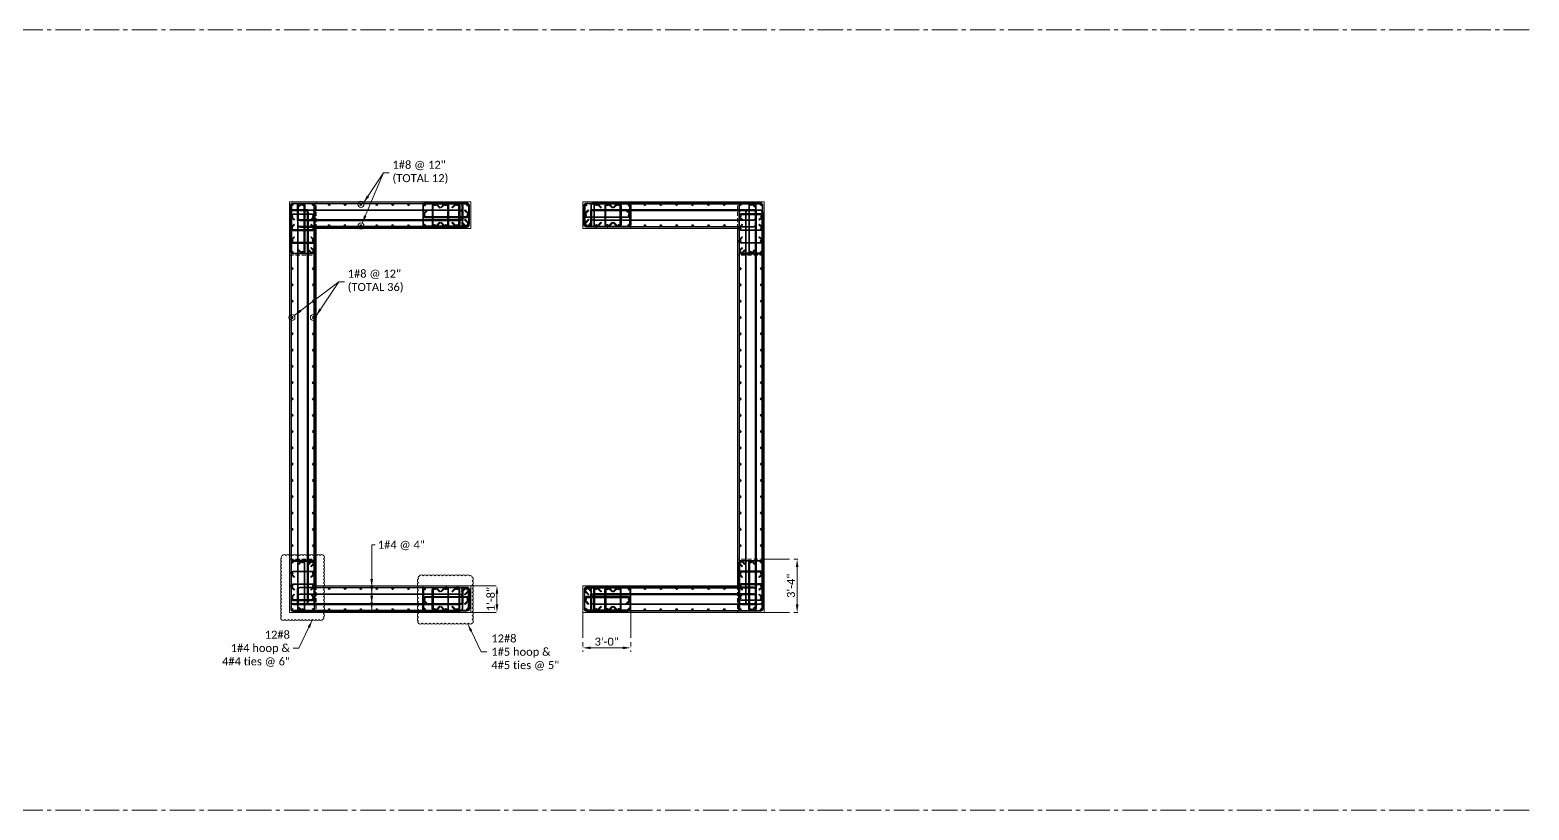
# Model space of a CAD drawing. Header units: inches. Extents: x -30573 to 11520, y -22457 to 4202.
# Drawn here: x 4007 to 5131, y 1275 to 1860 of the extents above; entities that cross this region are included whole.
import ezdxf

# ---------------------------------------------------------------- set-up
doc = ezdxf.new("R2010")
doc.units = ezdxf.units.IN
doc.header["$PDMODE"] = 35
doc.linetypes.add('CENTER2', pattern=[28.575, 19.05, -3.175, 3.175, -3.175])
doc.linetypes.add('HIDDEN2', pattern=[0.1875, 0.125, -0.0625])
doc.layers.get('Defpoints').update_dxf_attribs({"lineweight": 70})
for name, color, linetype, lineweight in [('ACERO1', 6, 'Continuous', 50), ('ACERO2', 5, 'Continuous', 30), ('ACERO3', 4, 'Continuous', 25), ('CONCRETO7', 8, 'Continuous', 9), ('Ejes', 8, 'CENTER2', 9), ('PROY', 8, 'HIDDEN2', 9), ('TEXTO', 1, 'Continuous', 13)]:
    doc.layers.add(name, color=color, linetype=linetype, lineweight=lineweight)
doc.styles.add('A3_32', font='calibri.ttf', dxfattribs={"height": 6})
doc.dimstyles.new('PONDERA3_32', dxfattribs={"dimscale": 0, "dimtxt": 6, "dimasz": 6, "dimexe": 1.25, "dimexo": 0.625, "dimgap": 1.5, "dimtad": 1, "dimdec": 1, "dimrnd": 0.5, "dimzin": 1, "dimdsep": 46, "dimlunit": 4, "dimtxsty": 'A3_32', "dimcen": 0.5, "dimse1": 1, "dimse2": 1, "dimclrd": 256, "dimclrt": 256, "dimadec": 1, "dimazin": 0, "dimtfac": 1, "dimtdec": 1, "dimtmove": 0, "dimatfit": 3, "dimfxl": 1, "dimfrac": 2, "dimlwd": 13, "dimarcsym": 0})

# ---------------------------------------------------------------- blocks, each defined once
blk = doc.blocks.new('*D1522')
at = {"layer": 'Defpoints', "color": 0, "transparency": 16777216}
for p in [(4357.6, 1442.7), (4357.6, 1422.7), (4357.6, 1422.7)]:
    blk.add_point(p, dxfattribs=at)
at = {"layer": 'TEXTO', "lineweight": 13, "transparency": 16777216}
blk.add_line((4357.6, 1436.7), (4357.6, 1428.7), dxfattribs=at)
at = {"layer": 'TEXTO', "transparency": 16777216}
for points in [[(4356.6, 1436.7), (4358.6, 1436.7), (4357.6, 1442.7)], [(4356.6, 1428.7), (4358.6, 1428.7), (4357.6, 1422.7)]]:
    blk.add_solid(points, dxfattribs=at)
at = {"layer": 'TEXTO', "transparency": 16777216, "insert": (4353, 1432.7), "char_height": 6, "attachment_point": 5, "rotation": 90, "style": 'A3_32'}
blk.add_mtext('1\'-8"', dxfattribs=at)
blk = doc.blocks.new('#7')
at = {"layer": 'ACERO1'}
h = blk.add_hatch(dxfattribs=at)
h.set_pattern_fill('ANSI31', color=256, scale=0.05)
h.set_pattern_definition([(45, (-2745.0489, 149.7394), (-0.1122532015, 0.1122532015), [])])
edge = h.paths.add_edge_path()
edge.add_arc((0, 0), 0.438, 0, 360)
blk.add_circle((0, 0), 0.438, dxfattribs=at)
blk = doc.blocks.new('*D1523')
at = {"layer": 'Defpoints', "color": 0, "transparency": 16777216}
for p in [(4582.7, 1462.7), (4582.7, 1422.7), (4582.7, 1422.7)]:
    blk.add_point(p, dxfattribs=at)
at = {"layer": 'TEXTO', "lineweight": 13, "transparency": 16777216}
blk.add_line((4582.7, 1456.7), (4582.7, 1428.7), dxfattribs=at)
at = {"layer": 'TEXTO', "transparency": 16777216}
for points in [[(4581.7, 1456.7), (4583.7, 1456.7), (4582.7, 1462.7)], [(4581.7, 1428.7), (4583.7, 1428.7), (4582.7, 1422.7)]]:
    blk.add_solid(points, dxfattribs=at)
at = {"layer": 'TEXTO', "transparency": 16777216, "insert": (4578.1, 1442.7), "char_height": 6, "attachment_point": 5, "rotation": 90, "style": 'A3_32'}
blk.add_mtext('3\'-4"', dxfattribs=at)
blk = doc.blocks.new('*D1524')
at = {"layer": 'Defpoints', "color": 0, "transparency": 16777216}
for p in [(4421.9, 1396.2), (4457.9, 1396.2), (4457.9, 1396.2)]:
    blk.add_point(p, dxfattribs=at)
at = {"layer": 'TEXTO', "lineweight": 13, "transparency": 16777216}
blk.add_line((4427.9, 1396.2), (4451.9, 1396.2), dxfattribs=at)
at = {"layer": 'TEXTO', "transparency": 16777216}
for points in [[(4427.9, 1397.2), (4427.9, 1395.2), (4421.9, 1396.2)], [(4451.9, 1397.2), (4451.9, 1395.2), (4457.9, 1396.2)]]:
    blk.add_solid(points, dxfattribs=at)
at = {"layer": 'TEXTO', "transparency": 16777216, "insert": (4439.9, 1400.8), "char_height": 6, "attachment_point": 5, "style": 'A3_32'}
blk.add_mtext('3\'-0"', dxfattribs=at)

msp = doc.modelspace()

# ---------------------------------------------------------------- linework, layer by layer
at = {"layer": 'ACERO2'}
for points in [[(4219.42, 1691.719), (4204.42, 1691.719, -0.41421356), (4202.92, 1693.219), (4202.92, 1728.219, -0.41421356), (4204.42, 1729.719), (4219.42, 1729.719, -0.41421356), (4220.92, 1728.219), (4220.92, 1693.219, -0.66817864), (4218.359, 1692.158), (4216.238, 1694.279), (4216.592, 1694.633), (4218.713, 1692.511, 0.66817864), (4220.42, 1693.219), (4220.42, 1728.219, 0.41421356), (4219.42, 1729.219), (4204.42, 1729.219, 0.41421356), (4203.42, 1728.219), (4203.42, 1693.219, 0.41421356), (4204.42, 1692.219), (4218.299, 1692.219)], [(4336.92, 1713.594), (4336.92, 1727.844, 0.41421356), (4335.045, 1729.719), (4303.795, 1729.719, 0.41421356), (4301.92, 1727.844), (4301.92, 1713.594, 0.41421356), (4303.795, 1711.719), (4335.045, 1711.719, 0.66817864), (4336.371, 1714.919), (4333.719, 1717.571), (4333.277, 1717.129), (4335.929, 1714.477, -1), (4334.161, 1712.71), (4331.509, 1715.361), (4331.068, 1714.919), (4333.643, 1712.344)], [(4335.045, 1712.344), (4303.795, 1712.344, -0.41421356), (4302.545, 1713.594), (4302.545, 1727.844, -0.41421356), (4303.795, 1729.094), (4335.045, 1729.094, -0.41421356), (4336.295, 1727.844), (4336.295, 1714.995)], [(4422.92, 1713.594), (4422.92, 1727.844, -0.41421356), (4424.795, 1729.719), (4456.045, 1729.719, -0.41421356), (4457.92, 1727.844), (4457.92, 1713.594, -0.41421356), (4456.045, 1711.719), (4424.795, 1711.719, -0.66817864), (4423.469, 1714.919), (4426.121, 1717.571), (4426.563, 1717.129), (4423.911, 1714.477, 1), (4425.679, 1712.71), (4428.331, 1715.361), (4428.773, 1714.919), (4426.197, 1712.344)], [(4424.795, 1712.344), (4456.045, 1712.344, 0.41421356), (4457.295, 1713.594), (4457.295, 1727.844, 0.41421356), (4456.045, 1729.094), (4424.795, 1729.094, 0.41421356), (4423.545, 1727.844), (4423.545, 1714.995)], [(4540.42, 1691.719), (4555.42, 1691.719, 0.41421356), (4556.92, 1693.219), (4556.92, 1728.219, 0.41421356), (4555.42, 1729.719), (4540.42, 1729.719, 0.41421356), (4538.92, 1728.219), (4538.92, 1693.219, 0.66817864), (4541.481, 1692.158), (4543.602, 1694.279), (4543.248, 1694.633), (4541.127, 1692.511, -0.66817864), (4539.42, 1693.219), (4539.42, 1728.219, -0.41421356), (4540.42, 1729.219), (4555.42, 1729.219, -0.41421356), (4556.42, 1728.219), (4556.42, 1693.219, -0.41421356), (4555.42, 1692.219), (4541.541, 1692.219)], [(4220.42, 1694.34), (4218.359, 1696.401), (4218.006, 1696.047), (4220.127, 1693.926, -0.19891237), (4220.42, 1693.219)], [(4539.42, 1694.34), (4541.481, 1696.401), (4541.834, 1696.047), (4539.713, 1693.926, 0.19891237), (4539.42, 1693.219)], [(4219.42, 1461.719), (4204.42, 1461.719, 0.41421356), (4202.92, 1460.219), (4202.92, 1425.219, 0.41421356), (4204.42, 1423.719), (4219.42, 1423.719, 0.41421356), (4220.92, 1425.219), (4220.92, 1460.219, 0.66817864), (4218.359, 1461.279), (4216.238, 1459.158), (4216.592, 1458.804), (4218.713, 1460.926, -0.66817864), (4220.42, 1460.219), (4220.42, 1425.219, -0.41421356), (4219.42, 1424.219), (4204.42, 1424.219, -0.41421356), (4203.42, 1425.219), (4203.42, 1460.219, -0.41421356), (4204.42, 1461.219), (4218.299, 1461.219)], [(4540.42, 1461.719), (4555.42, 1461.719, -0.41421356), (4556.92, 1460.219), (4556.92, 1425.219, -0.41421356), (4555.42, 1423.719), (4540.42, 1423.719, -0.41421356), (4538.92, 1425.219), (4538.92, 1460.219, -0.66817864), (4541.481, 1461.279), (4543.602, 1459.158), (4543.248, 1458.804), (4541.127, 1460.926, 0.66817864), (4539.42, 1460.219), (4539.42, 1425.219, 0.41421356), (4540.42, 1424.219), (4555.42, 1424.219, 0.41421356), (4556.42, 1425.219), (4556.42, 1460.219, 0.41421356), (4555.42, 1461.219), (4541.541, 1461.219)], [(4220.42, 1459.097), (4218.359, 1457.037), (4218.006, 1457.39), (4220.127, 1459.511, 0.19891237), (4220.42, 1460.219)], [(4539.42, 1459.097), (4541.481, 1457.037), (4541.834, 1457.39), (4539.713, 1459.511, -0.19891237), (4539.42, 1460.219)], [(4336.92, 1439.844), (4336.92, 1425.594, -0.41421356), (4335.045, 1423.719), (4303.795, 1423.719, -0.41421356), (4301.92, 1425.594), (4301.92, 1439.844, -0.41421356), (4303.795, 1441.719), (4335.045, 1441.719, -0.66817864), (4336.371, 1438.518), (4333.719, 1435.866), (4333.277, 1436.308), (4335.929, 1438.96, 1), (4334.161, 1440.727), (4331.509, 1438.076), (4331.068, 1438.518), (4333.643, 1441.094)], [(4335.045, 1441.094), (4303.795, 1441.094, 0.41421356), (4302.545, 1439.844), (4302.545, 1425.594, 0.41421356), (4303.795, 1424.344), (4335.045, 1424.344, 0.41421356), (4336.295, 1425.594), (4336.295, 1438.442)], [(4422.92, 1439.844), (4422.92, 1425.594, 0.41421356), (4424.795, 1423.719), (4456.045, 1423.719, 0.41421356), (4457.92, 1425.594), (4457.92, 1439.844, 0.41421356), (4456.045, 1441.719), (4424.795, 1441.719, 0.66817864), (4423.469, 1438.518), (4426.121, 1435.866), (4426.563, 1436.308), (4423.911, 1438.96, -1), (4425.679, 1440.727), (4428.331, 1438.076), (4428.773, 1438.518), (4426.197, 1441.094)], [(4424.795, 1441.094), (4456.045, 1441.094, -0.41421356), (4457.295, 1439.844), (4457.295, 1425.594, -0.41421356), (4456.045, 1424.344), (4424.795, 1424.344, -0.41421356), (4423.545, 1425.594), (4423.545, 1438.442)]]:
    msp.add_lwpolyline(points, format="xyb", dxfattribs=at)
for points in [[(4205.834, 1717.339), (4205.481, 1716.985), (4203.359, 1719.107, -0.66817864), (4204.42, 1721.667), (4219.42, 1721.667, -0.66817864), (4220.481, 1719.107), (4218.359, 1716.985), (4218.006, 1717.339), (4220.127, 1719.46, 0.66817864), (4219.42, 1721.167), (4204.42, 1721.167, 0.66817864), (4203.713, 1719.46)], [(4209.092, 1726.804), (4208.738, 1727.158), (4210.859, 1729.279, -0.66817864), (4213.42, 1728.219), (4213.42, 1693.218, -0.66817864), (4210.859, 1692.158), (4208.738, 1694.279), (4209.092, 1694.633), (4211.213, 1692.511, 0.66817864), (4212.92, 1693.218), (4212.92, 1728.219, 0.66817864), (4211.213, 1728.926)], [(4305.563, 1724.254), (4305.121, 1724.696), (4302.469, 1722.044, 0.66817864), (4303.795, 1718.844), (4335.052, 1718.844, 0.66817864), (4336.378, 1722.044), (4333.726, 1724.696), (4333.284, 1724.254), (4335.936, 1721.602, -0.66817864), (4335.052, 1719.469), (4303.795, 1719.469, -0.66817864), (4302.911, 1721.602)], [(4314.556, 1726.076), (4314.998, 1726.518), (4312.346, 1729.169, 0.66817864), (4309.145, 1727.844), (4309.145, 1713.594, 0.66817864), (4312.346, 1712.268), (4314.998, 1714.919), (4314.556, 1715.361), (4311.904, 1712.71, -0.66817864), (4309.77, 1713.594), (4309.77, 1727.844, -0.66817864), (4311.904, 1728.727)], [(4315.884, 1726.076), (4315.443, 1726.518), (4318.094, 1729.169, -0.66817864), (4321.295, 1727.844), (4321.295, 1713.594, -0.66817864), (4318.094, 1712.268), (4315.443, 1714.919), (4315.884, 1715.361), (4318.536, 1712.71, 0.66817864), (4320.67, 1713.594), (4320.67, 1727.844, 0.66817864), (4318.536, 1728.727)], [(4324.284, 1726.076), (4323.842, 1726.518), (4326.494, 1729.169, -0.66817864), (4329.695, 1727.844), (4329.695, 1713.594, -0.66817864), (4326.494, 1712.268), (4323.842, 1714.919), (4324.284, 1715.361), (4326.936, 1712.71, 0.66817864), (4329.07, 1713.594), (4329.07, 1727.844, 0.66817864), (4326.936, 1728.727)], [(4454.277, 1724.254), (4454.719, 1724.696), (4457.371, 1722.044, -0.66817864), (4456.045, 1718.844), (4424.788, 1718.844, -0.66817864), (4423.462, 1722.044), (4426.114, 1724.696), (4426.556, 1724.254), (4423.904, 1721.602, 0.66817864), (4424.788, 1719.469), (4456.045, 1719.469, 0.66817864), (4456.929, 1721.602)], [(4435.556, 1726.076), (4435.998, 1726.518), (4433.346, 1729.169, 0.66817864), (4430.145, 1727.844), (4430.145, 1713.594, 0.66817864), (4433.346, 1712.268), (4435.998, 1714.919), (4435.556, 1715.361), (4432.904, 1712.71, -0.66817864), (4430.77, 1713.594), (4430.77, 1727.844, -0.66817864), (4432.904, 1728.727)], [(4443.956, 1726.076), (4444.398, 1726.518), (4441.746, 1729.169, 0.66817864), (4438.545, 1727.844), (4438.545, 1713.594, 0.66817864), (4441.746, 1712.268), (4444.398, 1714.919), (4443.956, 1715.361), (4441.304, 1712.71, -0.66817864), (4439.17, 1713.594), (4439.17, 1727.844, -0.66817864), (4441.304, 1728.727)], [(4445.284, 1726.076), (4444.842, 1726.518), (4447.494, 1729.169, -0.66817864), (4450.695, 1727.844), (4450.695, 1713.594, -0.66817864), (4447.494, 1712.268), (4444.842, 1714.919), (4445.284, 1715.361), (4447.936, 1712.71, 0.66817864), (4450.07, 1713.594), (4450.07, 1727.844, 0.66817864), (4447.936, 1728.727)], [(4554.006, 1717.339), (4554.359, 1716.985), (4556.481, 1719.107, 0.66817864), (4555.42, 1721.667), (4540.42, 1721.667, 0.66817864), (4539.359, 1719.107), (4541.481, 1716.985), (4541.834, 1717.339), (4539.713, 1719.46, -0.66817864), (4540.42, 1721.167), (4555.42, 1721.167, -0.66817864), (4556.127, 1719.46)], [(4550.748, 1726.804), (4551.102, 1727.158), (4548.981, 1729.279, 0.66817864), (4546.42, 1728.219), (4546.42, 1693.218, 0.66817864), (4548.981, 1692.158), (4551.102, 1694.279), (4550.748, 1694.633), (4548.627, 1692.511, -0.66817864), (4546.92, 1693.218), (4546.92, 1728.219, -0.66817864), (4548.627, 1728.926)], [(4205.834, 1713.547), (4205.481, 1713.901), (4203.359, 1711.779, 0.66817864), (4204.42, 1709.219), (4219.42, 1709.219, 0.66817864), (4220.481, 1711.779), (4218.359, 1713.901), (4218.006, 1713.547), (4220.127, 1711.426, -0.66817864), (4219.42, 1709.719), (4204.42, 1709.719, -0.66817864), (4203.713, 1711.426)], [(4554.006, 1713.547), (4554.359, 1713.901), (4556.481, 1711.779, -0.66817864), (4555.42, 1709.219), (4540.42, 1709.219, -0.66817864), (4539.359, 1711.779), (4541.481, 1713.901), (4541.834, 1713.547), (4539.713, 1711.426, 0.66817864), (4540.42, 1709.719), (4555.42, 1709.719, 0.66817864), (4556.127, 1711.426)], [(4205.834, 1704.098), (4205.481, 1704.452), (4203.359, 1702.33, 0.66817864), (4204.42, 1699.77), (4219.42, 1699.77, 0.66817864), (4220.481, 1702.33), (4218.359, 1704.452), (4218.006, 1704.098), (4220.127, 1701.977, -0.66817864), (4219.42, 1700.27), (4204.42, 1700.27, -0.66817864), (4203.713, 1701.977)], [(4554.006, 1704.098), (4554.359, 1704.452), (4556.481, 1702.33, -0.66817864), (4555.42, 1699.77), (4540.42, 1699.77, -0.66817864), (4539.359, 1702.33), (4541.481, 1704.452), (4541.834, 1704.098), (4539.713, 1701.977, 0.66817864), (4540.42, 1700.27), (4555.42, 1700.27, 0.66817864), (4556.127, 1701.977)], [(4209.092, 1426.633), (4208.738, 1426.279), (4210.859, 1424.158, 0.66817864), (4213.42, 1425.219), (4213.42, 1460.219, 0.66817864), (4210.859, 1461.279), (4208.738, 1459.158), (4209.092, 1458.804), (4211.213, 1460.926, -0.66817864), (4212.92, 1460.219), (4212.92, 1425.219, -0.66817864), (4211.213, 1424.511)], [(4550.748, 1426.633), (4551.102, 1426.279), (4548.981, 1424.158, -0.66817864), (4546.42, 1425.219), (4546.42, 1460.219, -0.66817864), (4548.981, 1461.279), (4551.102, 1459.158), (4550.748, 1458.804), (4548.627, 1460.926, 0.66817864), (4546.92, 1460.219), (4546.92, 1425.219, 0.66817864), (4548.627, 1424.511)], [(4205.834, 1449.339), (4205.481, 1448.985), (4203.359, 1451.107, -0.66817864), (4204.42, 1453.667), (4219.42, 1453.667, -0.66817864), (4220.481, 1451.107), (4218.359, 1448.985), (4218.006, 1449.339), (4220.127, 1451.46, 0.66817864), (4219.42, 1453.167), (4204.42, 1453.167, 0.66817864), (4203.713, 1451.46)], [(4554.006, 1449.339), (4554.359, 1448.985), (4556.481, 1451.107, 0.66817864), (4555.42, 1453.667), (4540.42, 1453.667, 0.66817864), (4539.359, 1451.107), (4541.481, 1448.985), (4541.834, 1449.339), (4539.713, 1451.46, -0.66817864), (4540.42, 1453.167), (4555.42, 1453.167, -0.66817864), (4556.127, 1451.46)], [(4205.834, 1439.89), (4205.481, 1439.537), (4203.359, 1441.658, -0.66817864), (4204.42, 1444.219), (4219.42, 1444.219, -0.66817864), (4220.481, 1441.658), (4218.359, 1439.537), (4218.006, 1439.89), (4220.127, 1442.011, 0.66817864), (4219.42, 1443.719), (4204.42, 1443.719, 0.66817864), (4203.713, 1442.011)], [(4314.556, 1427.361), (4314.998, 1426.919), (4312.346, 1424.268, -0.66817864), (4309.145, 1425.594), (4309.145, 1439.844, -0.66817864), (4312.346, 1441.169), (4314.998, 1438.518), (4314.556, 1438.076), (4311.904, 1440.727, 0.66817864), (4309.77, 1439.844), (4309.77, 1425.594, 0.66817864), (4311.904, 1424.71)], [(4315.884, 1427.361), (4315.443, 1426.919), (4318.094, 1424.268, 0.66817864), (4321.295, 1425.594), (4321.295, 1439.844, 0.66817864), (4318.094, 1441.169), (4315.443, 1438.518), (4315.884, 1438.076), (4318.536, 1440.727, -0.66817864), (4320.67, 1439.844), (4320.67, 1425.594, -0.66817864), (4318.536, 1424.71)], [(4324.284, 1427.361), (4323.842, 1426.919), (4326.494, 1424.268, 0.66817864), (4329.695, 1425.594), (4329.695, 1439.844, 0.66817864), (4326.494, 1441.169), (4323.842, 1438.518), (4324.284, 1438.076), (4326.936, 1440.727, -0.66817864), (4329.07, 1439.844), (4329.07, 1425.594, -0.66817864), (4326.936, 1424.71)], [(4435.556, 1427.361), (4435.998, 1426.919), (4433.346, 1424.268, -0.66817864), (4430.145, 1425.594), (4430.145, 1439.844, -0.66817864), (4433.346, 1441.169), (4435.998, 1438.518), (4435.556, 1438.076), (4432.904, 1440.727, 0.66817864), (4430.77, 1439.844), (4430.77, 1425.594, 0.66817864), (4432.904, 1424.71)], [(4443.956, 1427.361), (4444.398, 1426.919), (4441.746, 1424.268, -0.66817864), (4438.545, 1425.594), (4438.545, 1439.844, -0.66817864), (4441.746, 1441.169), (4444.398, 1438.518), (4443.956, 1438.076), (4441.304, 1440.727, 0.66817864), (4439.17, 1439.844), (4439.17, 1425.594, 0.66817864), (4441.304, 1424.71)], [(4445.284, 1427.361), (4444.842, 1426.919), (4447.494, 1424.268, 0.66817864), (4450.695, 1425.594), (4450.695, 1439.844, 0.66817864), (4447.494, 1441.169), (4444.842, 1438.518), (4445.284, 1438.076), (4447.936, 1440.727, -0.66817864), (4450.07, 1439.844), (4450.07, 1425.594, -0.66817864), (4447.936, 1424.71)], [(4554.006, 1439.89), (4554.359, 1439.537), (4556.481, 1441.658, 0.66817864), (4555.42, 1444.219), (4540.42, 1444.219, 0.66817864), (4539.359, 1441.658), (4541.481, 1439.537), (4541.834, 1439.89), (4539.713, 1442.011, -0.66817864), (4540.42, 1443.719), (4555.42, 1443.719, -0.66817864), (4556.127, 1442.011)], [(4205.834, 1436.098), (4205.481, 1436.452), (4203.359, 1434.33, 0.66817864), (4204.42, 1431.77), (4219.42, 1431.77, 0.66817864), (4220.481, 1434.33), (4218.359, 1436.452), (4218.006, 1436.098), (4220.127, 1433.977, -0.66817864), (4219.42, 1432.27), (4204.42, 1432.27, -0.66817864), (4203.713, 1433.977)], [(4305.563, 1429.183), (4305.121, 1428.741), (4302.469, 1431.393, -0.66817864), (4303.795, 1434.594), (4335.052, 1434.594, -0.66817864), (4336.378, 1431.393), (4333.726, 1428.741), (4333.284, 1429.183), (4335.936, 1431.835, 0.66817864), (4335.052, 1433.969), (4303.795, 1433.969, 0.66817864), (4302.911, 1431.835)], [(4454.277, 1429.183), (4454.719, 1428.741), (4457.371, 1431.393, 0.66817864), (4456.045, 1434.594), (4424.788, 1434.594, 0.66817864), (4423.462, 1431.393), (4426.114, 1428.741), (4426.556, 1429.183), (4423.904, 1431.835, -0.66817864), (4424.788, 1433.969), (4456.045, 1433.969, -0.66817864), (4456.929, 1431.835)], [(4554.006, 1436.098), (4554.359, 1436.452), (4556.481, 1434.33, -0.66817864), (4555.42, 1431.77), (4540.42, 1431.77, -0.66817864), (4539.359, 1434.33), (4541.481, 1436.452), (4541.834, 1436.098), (4539.713, 1433.977, 0.66817864), (4540.42, 1432.27), (4555.42, 1432.27, 0.66817864), (4556.127, 1433.977)]]:
    msp.add_lwpolyline(points, format="xyb", close=True, dxfattribs=at)
at = {"layer": 'ACERO3'}
for points in [[(4210.92, 1724.719), (4204.92, 1724.719, 0.41421356), (4202.92, 1722.719), (4202.92, 1430.719, 0.41421356), (4204.92, 1428.719), (4210.92, 1428.719), (4210.92, 1429.219), (4204.92, 1429.219, -0.41421356), (4203.42, 1430.719), (4203.42, 1722.719, -0.41421356), (4204.92, 1724.219), (4210.92, 1724.219)], [(4207.92, 1721.719), (4207.92, 1727.719, -0.41421356), (4209.92, 1729.719), (4329.92, 1729.719, -0.41421356), (4331.92, 1727.719), (4331.92, 1721.719), (4331.42, 1721.719), (4331.42, 1727.719, 0.41421356), (4329.92, 1729.219), (4209.92, 1729.219, 0.41421356), (4208.42, 1727.719), (4208.42, 1721.719)], [(4207.92, 1724.719), (4207.92, 1718.719, 0.41421356), (4209.92, 1716.719), (4329.92, 1716.719, 0.41421356), (4331.92, 1718.719), (4331.92, 1724.719), (4331.42, 1724.719), (4331.42, 1718.719, -0.41421356), (4329.92, 1717.219), (4209.92, 1717.219, -0.41421356), (4208.42, 1718.719), (4208.42, 1724.719)], [(4207.92, 1716.719), (4207.92, 1722.719, -0.41421356), (4209.92, 1724.719), (4329.92, 1724.719, -0.41421356), (4331.92, 1722.719), (4331.92, 1716.719), (4331.42, 1716.719), (4331.42, 1722.719, 0.41421356), (4329.92, 1724.219), (4209.92, 1724.219, 0.41421356), (4208.42, 1722.719), (4208.42, 1716.719)], [(4215.92, 1724.719), (4209.92, 1724.719, 0.41421356), (4207.92, 1722.719), (4207.92, 1430.719, 0.41421356), (4209.92, 1428.719), (4215.92, 1428.719), (4215.92, 1429.219), (4209.92, 1429.219, -0.41421356), (4208.42, 1430.719), (4208.42, 1722.719, -0.41421356), (4209.92, 1724.219), (4215.92, 1724.219)], [(4207.92, 1724.719), (4213.92, 1724.719, -0.41421356), (4215.92, 1722.719), (4215.92, 1430.719, -0.41421356), (4213.92, 1428.719), (4207.92, 1428.719), (4207.92, 1429.219), (4213.92, 1429.219, 0.41421356), (4215.42, 1430.719), (4215.42, 1722.719, 0.41421356), (4213.92, 1724.219), (4207.92, 1724.219)], [(4212.92, 1724.719), (4218.92, 1724.719, -0.41421356), (4220.92, 1722.719), (4220.92, 1430.719, -0.41421356), (4218.92, 1428.719), (4212.92, 1428.719), (4212.92, 1429.219), (4218.92, 1429.219, 0.41421356), (4220.42, 1430.719), (4220.42, 1722.719, 0.41421356), (4218.92, 1724.219), (4212.92, 1724.219)], [(4551.92, 1721.719), (4551.92, 1727.719, 0.41421356), (4549.92, 1729.719), (4429.92, 1729.719, 0.41421356), (4427.92, 1727.719), (4427.92, 1721.719), (4428.42, 1721.719), (4428.42, 1727.719, -0.41421356), (4429.92, 1729.219), (4549.92, 1729.219, -0.41421356), (4551.42, 1727.719), (4551.42, 1721.719)], [(4551.92, 1716.719), (4551.92, 1722.719, 0.41421356), (4549.92, 1724.719), (4429.92, 1724.719, 0.41421356), (4427.92, 1722.719), (4427.92, 1716.719), (4428.42, 1716.719), (4428.42, 1722.719, -0.41421356), (4429.92, 1724.219), (4549.92, 1724.219, -0.41421356), (4551.42, 1722.719), (4551.42, 1716.719)], [(4551.92, 1724.719), (4551.92, 1718.719, -0.41421356), (4549.92, 1716.719), (4429.92, 1716.719, -0.41421356), (4427.92, 1718.719), (4427.92, 1724.719), (4428.42, 1724.719), (4428.42, 1718.719, 0.41421356), (4429.92, 1717.219), (4549.92, 1717.219, 0.41421356), (4551.42, 1718.719), (4551.42, 1724.719)], [(4546.92, 1724.719), (4540.92, 1724.719, 0.41421356), (4538.92, 1722.719), (4538.92, 1430.719, 0.41421356), (4540.92, 1428.719), (4546.92, 1428.719), (4546.92, 1429.219), (4540.92, 1429.219, -0.41421356), (4539.42, 1430.719), (4539.42, 1722.719, -0.41421356), (4540.92, 1724.219), (4546.92, 1724.219)], [(4551.92, 1724.719), (4545.92, 1724.719, 0.41421356), (4543.92, 1722.719), (4543.92, 1430.719, 0.41421356), (4545.92, 1428.719), (4551.92, 1428.719), (4551.92, 1429.219), (4545.92, 1429.219, -0.41421356), (4544.42, 1430.719), (4544.42, 1722.719, -0.41421356), (4545.92, 1724.219), (4551.92, 1724.219)], [(4543.92, 1724.719), (4549.92, 1724.719, -0.41421356), (4551.92, 1722.719), (4551.92, 1430.719, -0.41421356), (4549.92, 1428.719), (4543.92, 1428.719), (4543.92, 1429.219), (4549.92, 1429.219, 0.41421356), (4551.42, 1430.719), (4551.42, 1722.719, 0.41421356), (4549.92, 1724.219), (4543.92, 1724.219)], [(4548.92, 1724.719), (4554.92, 1724.719, -0.41421356), (4556.92, 1722.719), (4556.92, 1430.719, -0.41421356), (4554.92, 1428.719), (4548.92, 1428.719), (4548.92, 1429.219), (4554.92, 1429.219, 0.41421356), (4556.42, 1430.719), (4556.42, 1722.719, 0.41421356), (4554.92, 1724.219), (4548.92, 1724.219)], [(4207.92, 1719.719), (4207.92, 1713.719, 0.41421356), (4209.92, 1711.719), (4329.92, 1711.719, 0.41421356), (4331.92, 1713.719), (4331.92, 1719.719), (4331.42, 1719.719), (4331.42, 1713.719, -0.41421356), (4329.92, 1712.219), (4209.92, 1712.219, -0.41421356), (4208.42, 1713.719), (4208.42, 1719.719)], [(4551.92, 1719.719), (4551.92, 1713.719, -0.41421356), (4549.92, 1711.719), (4429.92, 1711.719, -0.41421356), (4427.92, 1713.719), (4427.92, 1719.719), (4428.42, 1719.719), (4428.42, 1713.719, 0.41421356), (4429.92, 1712.219), (4549.92, 1712.219, 0.41421356), (4551.42, 1713.719), (4551.42, 1719.719)], [(4207.92, 1433.719), (4207.92, 1439.719, -0.41421356), (4209.92, 1441.719), (4329.92, 1441.719, -0.41421356), (4331.92, 1439.719), (4331.92, 1433.719), (4331.42, 1433.719), (4331.42, 1439.719, 0.41421356), (4329.92, 1441.219), (4209.92, 1441.219, 0.41421356), (4208.42, 1439.719), (4208.42, 1433.719)], [(4551.92, 1433.719), (4551.92, 1439.719, 0.41421356), (4549.92, 1441.719), (4429.92, 1441.719, 0.41421356), (4427.92, 1439.719), (4427.92, 1433.719), (4428.42, 1433.719), (4428.42, 1439.719, -0.41421356), (4429.92, 1441.219), (4549.92, 1441.219, -0.41421356), (4551.42, 1439.719), (4551.42, 1433.719)], [(4207.92, 1428.719), (4207.92, 1434.719, -0.41421356), (4209.92, 1436.719), (4329.92, 1436.719, -0.41421356), (4331.92, 1434.719), (4331.92, 1428.719), (4331.42, 1428.719), (4331.42, 1434.719, 0.41421356), (4329.92, 1436.219), (4209.92, 1436.219, 0.41421356), (4208.42, 1434.719), (4208.42, 1428.719)], [(4207.92, 1436.719), (4207.92, 1430.719, 0.41421356), (4209.92, 1428.719), (4329.92, 1428.719, 0.41421356), (4331.92, 1430.719), (4331.92, 1436.719), (4331.42, 1436.719), (4331.42, 1430.719, -0.41421356), (4329.92, 1429.219), (4209.92, 1429.219, -0.41421356), (4208.42, 1430.719), (4208.42, 1436.719)], [(4207.92, 1431.719), (4207.92, 1425.719, 0.41421356), (4209.92, 1423.719), (4329.92, 1423.719, 0.41421356), (4331.92, 1425.719), (4331.92, 1431.719), (4331.42, 1431.719), (4331.42, 1425.719, -0.41421356), (4329.92, 1424.219), (4209.92, 1424.219, -0.41421356), (4208.42, 1425.719), (4208.42, 1431.719)], [(4551.92, 1428.719), (4551.92, 1434.719, 0.41421356), (4549.92, 1436.719), (4429.92, 1436.719, 0.41421356), (4427.92, 1434.719), (4427.92, 1428.719), (4428.42, 1428.719), (4428.42, 1434.719, -0.41421356), (4429.92, 1436.219), (4549.92, 1436.219, -0.41421356), (4551.42, 1434.719), (4551.42, 1428.719)], [(4551.92, 1436.719), (4551.92, 1430.719, -0.41421356), (4549.92, 1428.719), (4429.92, 1428.719, -0.41421356), (4427.92, 1430.719), (4427.92, 1436.719), (4428.42, 1436.719), (4428.42, 1430.719, 0.41421356), (4429.92, 1429.219), (4549.92, 1429.219, 0.41421356), (4551.42, 1430.719), (4551.42, 1436.719)], [(4551.92, 1431.719), (4551.92, 1425.719, -0.41421356), (4549.92, 1423.719), (4429.92, 1423.719, -0.41421356), (4427.92, 1425.719), (4427.92, 1431.719), (4428.42, 1431.719), (4428.42, 1425.719, 0.41421356), (4429.92, 1424.219), (4549.92, 1424.219, 0.41421356), (4551.42, 1425.719), (4551.42, 1431.719)]]:
    msp.add_lwpolyline(points, format="xyb", close=True, dxfattribs=at)
at = {"layer": 'CONCRETO7'}
for points in [[(4337.92, 1442.719), (4221.92, 1442.719), (4221.92, 1710.719), (4337.92, 1710.719), (4337.92, 1730.719), (4201.92, 1730.719), (4201.92, 1422.719), (4337.92, 1422.719)], [(4421.92, 1442.719), (4537.92, 1442.719), (4537.92, 1710.719), (4421.92, 1710.719), (4421.92, 1730.719), (4557.92, 1730.719), (4557.92, 1422.719), (4421.92, 1422.719)]]:
    msp.add_lwpolyline(points, close=True, dxfattribs=at)
at = {"layer": 'Ejes'}
for p, q in [((5131.474, 1859.559), (3282.428, 1859.559)), ((4557.92, 1462.719), (4584.782, 1462.719)), ((4337.92, 1442.719), (4359.931, 1442.719)), ((4337.92, 1422.719), (4359.931, 1422.719)), ((4421.92, 1422.719), (4421.92, 1393.155)), ((4457.92, 1422.719), (4457.92, 1393.155)), ((4557.92, 1422.719), (4584.782, 1422.719)), ((5131.474, 1274.559), (3282.428, 1274.559))]:
    msp.add_line(p, q, dxfattribs=at)
at = {"layer": 'PROY', "ltscale": 25}
for p, q in [((4221.92, 1710.719), (4221.92, 1730.719)), ((4301.92, 1730.719), (4301.92, 1710.719)), ((4457.92, 1730.719), (4457.92, 1710.719)), ((4537.92, 1710.719), (4537.92, 1730.719)), ((4201.92, 1690.719), (4221.92, 1690.719)), ((4557.92, 1690.719), (4537.92, 1690.719)), ((4201.92, 1462.719), (4221.92, 1462.719)), ((4557.92, 1462.719), (4537.92, 1462.719)), ((4221.92, 1442.719), (4221.92, 1422.719)), ((4301.92, 1422.719), (4301.92, 1442.719)), ((4457.92, 1422.719), (4457.92, 1442.719)), ((4537.92, 1442.719), (4537.92, 1422.719))]:
    msp.add_line(p, q, dxfattribs=at)
at = {"layer": 'TEXTO'}
for points in [[(4196.107, 1417.406, 0.52056705), (4198.672, 1417.406, 0.52056705), (4201.237, 1417.406, 0.52056705), (4203.802, 1417.406, 0.52056705), (4206.368, 1417.406, 0.52056705), (4208.933, 1417.406, 0.52056705), (4211.498, 1417.406, 0.52056705), (4214.063, 1417.406, 0.52056705), (4216.628, 1417.406, 0.52056705), (4219.193, 1417.406, 0.52056705), (4221.758, 1417.406, 0.52056705), (4224.323, 1417.406, 0.52056705), (4226.888, 1417.406, 0.52056705), (4227.588, 1419.271, 0.52056705), (4227.588, 1421.837, 0.52056705), (4227.588, 1424.402, 0.52056705), (4227.588, 1426.967, 0.52056705), (4227.588, 1429.532, 0.52056705), (4227.588, 1432.097, 0.52056705), (4227.588, 1434.662, 0.52056705), (4227.588, 1437.227, 0.52056705), (4227.588, 1439.792, 0.52056705), (4227.588, 1442.357, 0.52056705), (4227.588, 1444.922, 0.52056705), (4227.588, 1447.487, 0.52056705), (4227.588, 1450.053, 0.52056705), (4227.588, 1452.618, 0.52056705), (4227.588, 1455.183, 0.52056705), (4227.588, 1457.748, 0.52056705), (4227.588, 1460.313, 0.52056705), (4227.588, 1462.878, 0.52056705), (4227.588, 1465.443, 0.52056705), (4225.034, 1465.454, 0.52056705), (4222.468, 1465.454, 0.52056705), (4219.903, 1465.454, 0.52056705), (4217.338, 1465.454, 0.52056705), (4214.773, 1465.454, 0.52056705), (4212.208, 1465.454, 0.52056705), (4209.643, 1465.454, 0.52056705), (4207.078, 1465.454, 0.52056705), (4204.513, 1465.454, 0.52056705), (4201.948, 1465.454, 0.52056705), (4199.383, 1465.454, 0.52056705), (4196.818, 1465.454, 0.52056705), (4196.107, 1463.599, 0.52056705), (4196.107, 1461.034, 0.52056705), (4196.107, 1458.469, 0.52056705), (4196.107, 1455.904, 0.52056705), (4196.107, 1453.339, 0.52056705), (4196.107, 1450.774, 0.52056705), (4196.107, 1448.208, 0.52056705), (4196.107, 1445.643, 0.52056705), (4196.107, 1443.078, 0.52056705), (4196.107, 1440.513, 0.52056705), (4196.107, 1437.948, 0.52056705), (4196.107, 1435.383, 0.52056705), (4196.107, 1432.818, 0.52056705), (4196.107, 1430.253, 0.52056705), (4196.107, 1427.688, 0.52056705), (4196.107, 1425.123, 0.52056705), (4196.107, 1422.558, 0.52056705), (4196.107, 1419.992, 0.52056705)], [(4298.68, 1414.656, 0.52056705), (4301.567, 1414.656, 0.52056705), (4304.454, 1414.656, 0.52056705), (4307.342, 1414.656, 0.52056705), (4310.229, 1414.656, 0.52056705), (4313.116, 1414.656, 0.52056705), (4316.004, 1414.656, 0.52056705), (4318.891, 1414.656, 0.52056705), (4321.778, 1414.656, 0.52056705), (4324.665, 1414.656, 0.52056705), (4327.553, 1414.656, 0.52056705), (4330.44, 1414.656, 0.52056705), (4333.327, 1414.656, 0.52056705), (4336.215, 1414.656, 0.52056705), (4339.102, 1414.656, 0.52056705), (4339.109, 1417.535, 0.52056705), (4339.109, 1420.423, 0.52056705), (4339.109, 1423.31, 0.52056705), (4339.109, 1426.197, 0.52056705), (4339.109, 1429.085, 0.52056705), (4339.109, 1431.972, 0.52056705), (4339.109, 1434.859, 0.52056705), (4339.109, 1437.747, 0.52056705), (4339.109, 1440.634, 0.52056705), (4339.109, 1443.521, 0.52056705), (4339.109, 1446.408, 0.52056705), (4339.109, 1449.296, 0.52056705), (4337.023, 1450.097, 0.52056705), (4334.136, 1450.097, 0.52056705), (4331.249, 1450.097, 0.52056705), (4328.361, 1450.097, 0.52056705), (4325.474, 1450.097, 0.52056705), (4322.587, 1450.097, 0.52056705), (4319.699, 1450.097, 0.52056705), (4316.812, 1450.097, 0.52056705), (4313.925, 1450.097, 0.52056705), (4311.038, 1450.097, 0.52056705), (4308.15, 1450.097, 0.52056705), (4305.263, 1450.097, 0.52056705), (4302.376, 1450.097, 0.52056705), (4299.488, 1450.097, 0.52056705), (4298.68, 1448.018, 0.52056705), (4298.68, 1445.131, 0.52056705), (4298.68, 1442.244, 0.52056705), (4298.68, 1439.356, 0.52056705), (4298.68, 1436.469, 0.52056705), (4298.68, 1433.582, 0.52056705), (4298.68, 1430.694, 0.52056705), (4298.68, 1427.807, 0.52056705), (4298.68, 1424.92, 0.52056705), (4298.68, 1422.033, 0.52056705), (4298.68, 1419.145, 0.52056705), (4298.68, 1416.258, 0.52056705)]]:
    msp.add_lwpolyline(points, format="xyb", close=True, dxfattribs=at)
for centre in [(4255.562, 1728.781), (4255.562, 1712.656), (4203.858, 1643.936), (4219.983, 1643.936)]:
    msp.add_circle(centre, 2.286, dxfattribs=at)

# ---------------------------------------------------------------- block references
at = {"layer": 'CONCRETO7', "rotation": 180}
for p in [(4203.858, 1720.167), (4302.983, 1720.719), (4423.983, 1720.719), (4539.858, 1720.167), (4203.858, 1710.719), (4303.221, 1713.019), (4311.02, 1712.781), (4319.42, 1712.781), (4327.82, 1712.781), (4424.221, 1713.019), (4539.858, 1710.719), (4203.858, 1701.27), (4539.858, 1701.27), (4204.022, 1692.821), (4211.908, 1692.656), (4540.022, 1692.821), (4468.534, 1440.781), (4480.449, 1440.781), (4492.364, 1440.781), (4504.278, 1440.781), (4516.193, 1440.781), (4528.108, 1440.781), (4204.022, 1424.821), (4211.92, 1424.656), (4303.221, 1425.019), (4311.02, 1424.781), (4319.42, 1424.781), (4327.82, 1424.781), (4424.221, 1425.019), (4468.534, 1424.656), (4480.449, 1424.656), (4492.364, 1424.656), (4504.278, 1424.656), (4516.193, 1424.656), (4528.108, 1424.656), (4540.022, 1424.821)]:
    msp.add_blockref('#7', p, dxfattribs=at)
at = {"layer": 'CONCRETO7', "xscale": -1}
for p in [(4204.022, 1728.616), (4211.92, 1728.781), (4303.221, 1728.418), (4311.02, 1728.656), (4319.42, 1728.656), (4327.82, 1728.656), (4424.221, 1728.418), (4468.534, 1728.781), (4480.449, 1728.781), (4492.364, 1728.781), (4504.278, 1728.781), (4516.193, 1728.781), (4528.108, 1728.781), (4540.022, 1728.616), (4468.534, 1712.656), (4480.449, 1712.656), (4492.364, 1712.656), (4504.278, 1712.656), (4516.193, 1712.656), (4528.108, 1712.656), (4203.858, 1680.599), (4219.983, 1680.599), (4203.858, 1668.378), (4219.983, 1668.378), (4203.858, 1656.157), (4219.983, 1656.157), (4203.858, 1643.936), (4219.983, 1643.936), (4203.858, 1631.714), (4219.983, 1631.714), (4203.858, 1619.493), (4219.983, 1619.493), (4203.858, 1607.272), (4219.983, 1607.272), (4203.858, 1595.05), (4219.983, 1595.05), (4203.858, 1582.829), (4219.983, 1582.829), (4203.858, 1570.608), (4219.983, 1570.608), (4203.858, 1558.387), (4219.983, 1558.387), (4203.858, 1546.165), (4219.983, 1546.165), (4203.858, 1533.944), (4219.983, 1533.944), (4203.858, 1521.723), (4219.983, 1521.723), (4203.858, 1509.501), (4219.983, 1509.501), (4203.858, 1497.28), (4219.983, 1497.28), (4203.858, 1485.059), (4219.983, 1485.059), (4203.858, 1472.838), (4219.983, 1472.838), (4203.858, 1452.167), (4204.022, 1460.616), (4211.908, 1460.781), (4539.858, 1452.167), (4540.022, 1460.616), (4203.858, 1442.719), (4303.221, 1440.418), (4311.02, 1440.656), (4319.42, 1440.656), (4327.82, 1440.656), (4424.221, 1440.418), (4539.858, 1442.719), (4203.858, 1433.27), (4302.983, 1432.719), (4423.983, 1432.719), (4539.858, 1433.27)]:
    msp.add_blockref('#7', p, dxfattribs=at)
at = {"layer": 'CONCRETO7'}
for p in [(4219.818, 1728.616), (4231.732, 1728.781), (4243.647, 1728.781), (4255.562, 1728.781), (4267.476, 1728.781), (4279.391, 1728.781), (4291.306, 1728.781), (4335.62, 1728.418), (4432.02, 1728.656), (4440.42, 1728.656), (4448.82, 1728.656), (4456.62, 1728.418), (4547.92, 1728.781), (4555.818, 1728.616), (4231.732, 1712.656), (4243.647, 1712.656), (4255.562, 1712.656), (4267.476, 1712.656), (4279.391, 1712.656), (4291.306, 1712.656), (4539.858, 1680.599), (4555.983, 1680.599), (4539.858, 1668.378), (4555.983, 1668.378), (4539.858, 1656.157), (4555.983, 1656.157), (4539.858, 1643.936), (4555.983, 1643.936), (4539.858, 1631.714), (4555.983, 1631.714), (4539.858, 1619.493), (4555.983, 1619.493), (4539.858, 1607.272), (4555.983, 1607.272), (4539.858, 1595.05), (4555.983, 1595.05), (4539.858, 1582.829), (4555.983, 1582.829), (4539.858, 1570.608), (4555.983, 1570.608), (4539.858, 1558.387), (4555.983, 1558.387), (4539.858, 1546.165), (4555.983, 1546.165), (4539.858, 1533.944), (4555.983, 1533.944), (4539.858, 1521.723), (4555.983, 1521.723), (4539.858, 1509.501), (4555.983, 1509.501), (4539.858, 1497.28), (4555.983, 1497.28), (4539.858, 1485.059), (4555.983, 1485.059), (4539.858, 1472.838), (4555.983, 1472.838), (4219.818, 1460.616), (4219.983, 1452.167), (4547.932, 1460.781), (4555.818, 1460.616), (4555.983, 1452.167), (4219.983, 1442.719), (4335.62, 1440.418), (4432.02, 1440.656), (4440.42, 1440.656), (4448.82, 1440.656), (4456.62, 1440.418), (4555.983, 1442.719), (4219.983, 1433.27), (4335.858, 1432.719), (4456.858, 1432.719), (4555.983, 1433.27)]:
    msp.add_blockref('#7', p, dxfattribs=at)
at = {"layer": 'CONCRETO7', "xscale": -1, "rotation": 180}
for p in [(4219.983, 1720.167), (4335.858, 1720.719), (4456.858, 1720.719), (4555.983, 1720.167), (4219.983, 1710.719), (4335.62, 1713.019), (4432.02, 1712.781), (4440.42, 1712.781), (4448.82, 1712.781), (4456.62, 1713.019), (4555.983, 1710.719), (4219.983, 1701.27), (4555.983, 1701.27), (4219.818, 1692.821), (4547.932, 1692.656), (4555.818, 1692.821), (4231.732, 1440.781), (4243.647, 1440.781), (4255.562, 1440.781), (4267.476, 1440.781), (4279.391, 1440.781), (4291.306, 1440.781), (4219.818, 1424.821), (4231.732, 1424.656), (4243.647, 1424.656), (4255.562, 1424.656), (4267.476, 1424.656), (4279.391, 1424.656), (4291.306, 1424.656), (4335.62, 1425.019), (4432.02, 1424.781), (4440.42, 1424.781), (4448.82, 1424.781), (4456.62, 1425.019), (4547.92, 1424.656), (4555.818, 1424.821)]:
    msp.add_blockref('#7', p, dxfattribs=at)

# ---------------------------------------------------------------- texts
at = {"layer": 'TEXTO', "char_height": 6, "style": 'A3_32'}
for s, insert, attachment_point in [('\\A1;1#8 @ 12"\\P(TOTAL 12) ', (4279.243, 1752.796), 4), ('\\A1;1#8 @ 12"\\P(TOTAL 36) ', (4245.678, 1671.16), 4), ('\\A1;1#4 @ 4"', (4268.264, 1472.936), 4), ('\\A1;12#8\\P1#4 hoop &\\P4#4 ties @ 6"', (4202.366, 1395.514), 6), ('\\A1;12#8\\P1#5 hoop &\\P4#5 ties @ 5"', (4353.386, 1392.716), 4)]:
    msp.add_mtext(s, dxfattribs=dict(at, insert=insert, attachment_point=attachment_point))

# ---------------------------------------------------------------- dimensions: what is measured, and where the dimension line sits
at = {"layer": 'TEXTO'}
for p1, p2, picture, middle in [((4582.688, 1462.719), (4582.688, 1422.719), '*D1523', (4578.114, 1442.719)), ((4357.587, 1442.719), (4357.587, 1422.719), '*D1522', (4353.013, 1432.719)), ((4421.92, 1396.233), (4457.92, 1396.233), '*D1524', (4439.92, 1400.807))]:
    dim = msp.add_aligned_dim(p1=p1, p2=p2, distance=0, dimstyle='PONDERA3_32', override={"dimscale": 1}, dxfattribs=at)
    dim.commit()
    dim.dimension.update_dxf_attribs({"geometry": picture, "text_midpoint": middle})

# ---------------------------------------------------------------- leaders
for points in [[(4256.536, 1714.724), (4272.574, 1752.299), (4276.837, 1752.299)], [(4257.548, 1729.911), (4272.574, 1752.299), (4276.837, 1752.299)], [(4205.645, 1645.361), (4239.009, 1670.663), (4243.272, 1670.663)], [(4221.92, 1645.148), (4239.009, 1670.663), (4243.272, 1670.663)], [(4263.68, 1424.219), (4263.68, 1473.427), (4266.4, 1473.427)], [(4263.68, 1429.219), (4263.68, 1471.427)], [(4263.68, 1436.719), (4263.68, 1471.427)], [(4263.68, 1441.719), (4263.68, 1469.427)], [(4219.123, 1416.933), (4209.034, 1396.011), (4204.771, 1396.011)], [(4335.68, 1414.135), (4345.769, 1393.213), (4350.032, 1393.213)]]:
    msp.add_leader(points, dimstyle='PONDERA3_32', override={"dimscale": 1}, dxfattribs=at)

doc.saveas('drawing.dxf')
